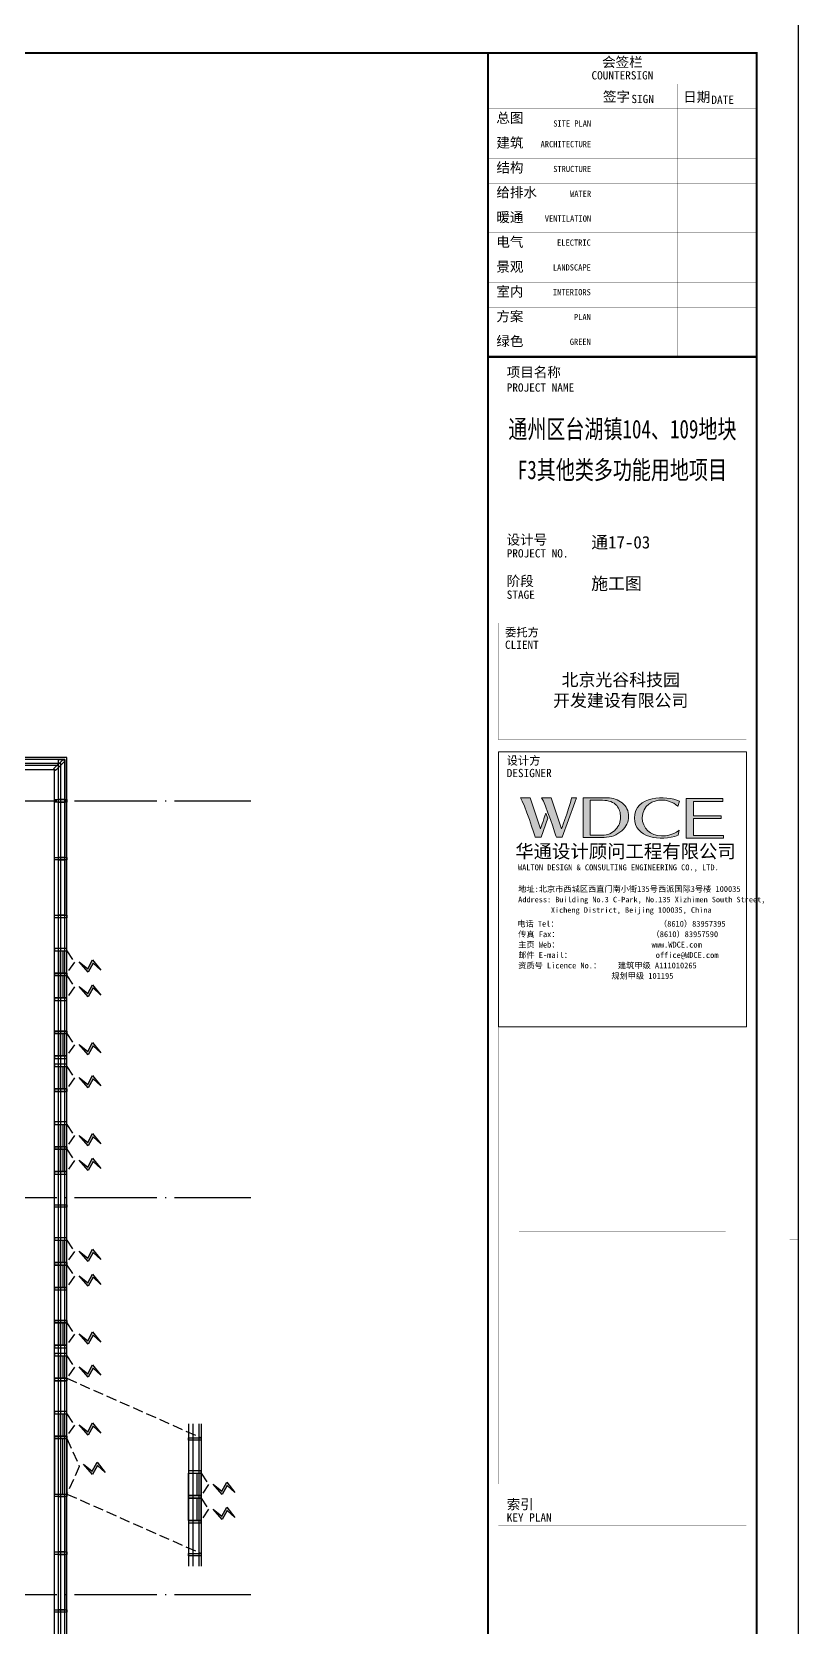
# Model space of a CAD drawing. Extents: x -2209072 to 495824, y -92434 to 572724.
# Drawn here: x 42534 to 61077, y 217033 to 255622 of the extents above; entities that cross this region are included whole.
import ezdxf
from ezdxf.enums import TextEntityAlignment as Align

# ---------------------------------------------------------------- set-up
doc = ezdxf.new("R2010")
doc.units = 0
doc.header["$LTSCALE"] = 1000
doc.header["$MEASUREMENT"] = 0
for name, pattern in [('6#7#幕墙$0$$1$DASH', [0.35, 0.25, -0.1]), ('6#7#幕墙$0$DASH', [0.35, 0.25, -0.1]), ('X-104 6#7#平面$0$DOTE', [2.42, 2, -0.2, 0.02, -0.2])]:
    doc.linetypes.add(name, pattern=pattern)
doc.layers.get('0').update_dxf_attribs({"linetype": 'CONTINUOUS'})
doc.layers.get('Defpoints').update_dxf_attribs({"linetype": 'CONTINUOUS'})
doc.layers.add('6#7#幕墙$0$04-不打印_辅助线', color=165, linetype='CONTINUOUS', plot=False)
for name, color, linetype in [('6#7#幕墙$0$04-电动窗', 1, 'CONTINUOUS'), ('6#7#幕墙$0$A-C_玻璃幕墙', 140, 'CONTINUOUS'), ('6#7#幕墙$0$A-C_窗', 140, 'CONTINUOUS'), ('6#7#幕墙$0$A-TECH_结构', 21, 'CONTINUOUS'), ('X-104 6#7#平面$0$A-TECH_结构', 21, 'CONTINUOUS'), ('X-104 6#7#平面$0$A_AXIS-轴线', 36, 'X-104 6#7#平面$0$DOTE')]:
    doc.layers.add(name, color=color, linetype=linetype)
doc.layers.add('X-104 6#7#平面$0$000套内', color=226, linetype='CONTINUOUS', lineweight=30, plot=False)
doc.styles.add('图签信息$0$hwxh', font='STXIHEI.TTF')
doc.styles.add('图签信息$0$华文细黑', font='STXIHEI.TTF', dxfattribs={"height": 10})

# ---------------------------------------------------------------- blocks, each defined once
blk = doc.blocks.new('图签信息$0$logo2')
h = blk.add_hatch(color=7)
h.paths.add_polyline_path([(19.02, -7.36), (15.84, -7.36), (15.84, -3.97), (18.97, -3.97), (18.97, -4.24), (16.46, -4.24), (16.46, -5.45), (18.81, -5.45), (18.81, -5.69), (16.47, -5.69), (16.47, -7.12), (19.02, -7.12)])
edge = h.paths.add_edge_path()
edge.add_spline(control_points=[(15.26, -4.21), (15.26, -4.21), (15.13, -4.65), (15.13, -4.65), (15.13, -4.65), (14.62, -4.1), (13.73, -4.1), (13.04, -4.1), (12.07, -4.54), (12.08, -5.62), (12.08, -6.49), (12.77, -7.16), (13.73, -7.17), (14.66, -7.17), (15.23, -6.68), (15.23, -6.68), (15.23, -6.68), (15.16, -7.11), (15.16, -7.11), (13.63, -7.7), (11.42, -7.29), (11.41, -5.64), (11.4, -3.72), (14.16, -3.66), (15.26, -4.21)], knot_values=[0, 0, 0, 0, 1, 1, 1, 2, 2, 2, 3, 3, 3, 4, 4, 4, 5, 5, 5, 6, 6, 6, 7, 7, 7, 8, 8, 8, 8], degree=3, periodic=0)
edge = h.paths.add_edge_path(flags=16)
edge.add_spline(control_points=[(10.23, -5.57), (10.23, -5.16), (10.12, -4.83), (9.9, -4.58), (9.63, -4.27), (9.23, -4.12), (8.69, -4.12), (8.69, -4.12), (7.64, -4.12), (7.64, -4.12), (7.64, -4.12), (7.64, -7.1), (7.64, -7.1), (7.64, -7.1), (8.66, -7.1), (8.66, -7.1), (9.13, -7.1), (9.52, -6.93), (9.82, -6.6), (10.09, -6.31), (10.23, -5.96), (10.23, -5.57)], knot_values=[0, 0, 0, 0, 1, 1, 1, 2, 2, 2, 3, 3, 3, 4, 4, 4, 5, 5, 5, 6, 6, 6, 7, 7, 7, 7], degree=3, periodic=0)
edge = h.paths.add_edge_path()
edge.add_spline(control_points=[(10.92, -5.51), (10.92, -5.96), (10.72, -6.37), (10.34, -6.72), (9.92, -7.1), (9.41, -7.29), (8.82, -7.29), (8.82, -7.29), (7.03, -7.29), (7.03, -7.29), (7.03, -7.29), (7.03, -3.92), (7.03, -3.92), (7.03, -3.92), (9.1, -3.92), (9.1, -3.92), (9.59, -3.92), (10.01, -4.06), (10.36, -4.34), (10.73, -4.64), (10.92, -5.03), (10.92, -5.51)], knot_values=[0, 0, 0, 0, 1, 1, 1, 2, 2, 2, 3, 3, 3, 4, 4, 4, 5, 5, 5, 6, 6, 6, 7, 7, 7, 7], degree=3, periodic=0)
at = {"lineweight": 0}
blk.add_lwpolyline([(19.02, -7.36), (15.84, -7.36), (15.84, -3.97), (18.97, -3.97), (18.97, -4.24), (16.46, -4.24), (16.46, -5.45), (18.81, -5.45), (18.81, -5.69), (16.47, -5.69), (16.47, -7.12), (19.02, -7.12), (19.02, -7.36)], dxfattribs=at)
for points, knots in [([(10.92, -5.51), (10.92, -5.96), (10.72, -6.37), (10.34, -6.72), (9.92, -7.1), (9.41, -7.29), (8.82, -7.29), (8.82, -7.29), (7.03, -7.29), (7.03, -7.29), (7.03, -7.29), (7.03, -3.92), (7.03, -3.92), (7.03, -3.92), (9.1, -3.92), (9.1, -3.92), (9.59, -3.92), (10.01, -4.06), (10.36, -4.34), (10.73, -4.64), (10.92, -5.03), (10.92, -5.51)], [0, 0, 0, 0, 1, 1, 1, 2, 2, 2, 3, 3, 3, 4, 4, 4, 5, 5, 5, 6, 6, 6, 7, 7, 7, 7]), ([(15.26, -4.21), (15.26, -4.21), (15.13, -4.65), (15.13, -4.65), (15.13, -4.65), (14.62, -4.1), (13.73, -4.1), (13.04, -4.1), (12.07, -4.54), (12.08, -5.62), (12.08, -6.49), (12.77, -7.16), (13.73, -7.17), (14.66, -7.17), (15.23, -6.68), (15.23, -6.68), (15.23, -6.68), (15.16, -7.11), (15.16, -7.11), (13.63, -7.7), (11.42, -7.29), (11.41, -5.64), (11.4, -3.72), (14.16, -3.66), (15.26, -4.21)], [0, 0, 0, 0, 1, 1, 1, 2, 2, 2, 3, 3, 3, 4, 4, 4, 5, 5, 5, 6, 6, 6, 7, 7, 7, 8, 8, 8, 8]), ([(10.23, -5.57), (10.23, -5.16), (10.12, -4.83), (9.9, -4.58), (9.63, -4.27), (9.23, -4.12), (8.69, -4.12), (8.69, -4.12), (7.64, -4.12), (7.64, -4.12), (7.64, -4.12), (7.64, -7.1), (7.64, -7.1), (7.64, -7.1), (8.66, -7.1), (8.66, -7.1), (9.13, -7.1), (9.52, -6.93), (9.82, -6.6), (10.09, -6.31), (10.23, -5.96), (10.23, -5.57)], [0, 0, 0, 0, 1, 1, 1, 2, 2, 2, 3, 3, 3, 4, 4, 4, 5, 5, 5, 6, 6, 6, 7, 7, 7, 7])]:
    blk.add_open_spline(points, degree=3, knots=knots, dxfattribs=at)
blk = doc.blocks.new('图签信息$0$logo1')
h = blk.add_hatch(color=8)
edge = h.paths.add_edge_path()
edge.add_spline(control_points=[(3.86, -5.21), (3.63, -5.88), (3.39, -6.56), (3.39, -6.56), (3.39, -6.56), (2.5, -3.91), (2.5, -3.91), (2.5, -3.91), (1.8, -3.91), (1.69, -3.91), (2.02, -4.39), (2.95, -7.27), (2.95, -7.27), (2.95, -7.27), (3.44, -7.27), (3.44, -7.27), (3.44, -7.27), (4.03, -5.66), (4.03, -5.66), (4.03, -5.66), (3.86, -5.21), (3.86, -5.21)], knot_values=[0, 0, 0, 0, 1, 1, 1, 2, 2, 2, 3, 3, 3, 4, 4, 4, 5, 5, 5, 6, 6, 6, 7, 7, 7, 7], degree=3, periodic=0)
h = blk.add_hatch(color=7)
edge = h.paths.add_edge_path()
edge.add_spline(control_points=[(6.04, -3.91), (6.09, -4.1), (5.2, -6.56), (5.2, -6.56), (5.2, -6.56), (4.3, -3.91), (4.3, -3.91), (4.3, -3.91), (3.6, -3.91), (3.49, -3.91), (3.82, -4.39), (4.75, -7.27), (4.75, -7.27), (4.75, -7.27), (5.24, -7.27), (5.24, -7.27), (5.24, -7.27), (6.33, -4.3), (6.33, -4.3), (6.33, -4.3), (6.48, -3.91), (6.48, -3.91), (6.48, -3.91), (6.21, -3.91), (6.04, -3.91)], knot_values=[0, 0, 0, 0, 1, 1, 1, 2, 2, 2, 3, 3, 3, 4, 4, 4, 5, 5, 5, 6, 6, 6, 7, 7, 7, 8, 8, 8, 8], degree=3, periodic=0)
at = {"color": 8, "lineweight": 0}
blk.add_open_spline([(3.86, -5.21), (3.63, -5.88), (3.39, -6.56), (3.39, -6.56), (3.39, -6.56), (2.5, -3.91), (2.5, -3.91), (2.5, -3.91), (1.8, -3.91), (1.69, -3.91), (2.02, -4.39), (2.95, -7.27), (2.95, -7.27), (2.95, -7.27), (3.44, -7.27), (3.44, -7.27), (3.44, -7.27), (4.03, -5.66), (4.03, -5.66), (4.03, -5.66), (3.86, -5.21), (3.86, -5.21)], degree=3, knots=[0, 0, 0, 0, 1, 1, 1, 2, 2, 2, 3, 3, 3, 4, 4, 4, 5, 5, 5, 6, 6, 6, 7, 7, 7, 7], dxfattribs=at)
at = {"lineweight": 0}
blk.add_open_spline([(6.04, -3.91), (6.09, -4.1), (5.2, -6.56), (5.2, -6.56), (5.2, -6.56), (4.3, -3.91), (4.3, -3.91), (4.3, -3.91), (3.6, -3.91), (3.49, -3.91), (3.82, -4.39), (4.75, -7.27), (4.75, -7.27), (4.75, -7.27), (5.24, -7.27), (5.24, -7.27), (5.24, -7.27), (6.33, -4.3), (6.33, -4.3), (6.33, -4.3), (6.48, -3.91), (6.48, -3.91), (6.48, -3.91), (6.21, -3.91), (6.04, -3.91)], degree=3, knots=[0, 0, 0, 0, 1, 1, 1, 2, 2, 2, 3, 3, 3, 4, 4, 4, 5, 5, 5, 6, 6, 6, 7, 7, 7, 8, 8, 8, 8], dxfattribs=at)
blk.add_blockref('图签信息$0$logo2', (0, 0))
blk = doc.blocks.new('图签信息$0$时间-logo')
at = {"layer": 'Defpoints', "lineweight": 0}
blk.add_lwpolyline([(0, -23.46), (-21.17, -23.46), (-21.17, 0), (0, 0), (0, -23.46)], dxfattribs=at)
blk.add_blockref('图签信息$0$logo1', (-20.97, 0))
at = {"style": '图签信息$0$hwxh'}
for s, height, p in [('华通设计顾问工程有限公司 ', 1.15, (-19.73, -9.05)), ('WALTON DESIGN & CONSULTING ENGINEERING CO., LTD.', 0.5, (-19.5, -10.1)), ('地址:北京市西城区西直门南小街135号西派国际3号楼 100035', 0.5, (-19.48, -11.94)), ('Address: Building No.3 C-Park, No.135 Xizhimen South Street, ', 0.47, (-19.48, -12.83)), ('Xicheng District, Beijing 100035, China ', 0.47, (-16.69, -13.72)), ('电话 Tel：                        （8610）83957395 ', 0.5, (-19.56, -14.91)), ('传真 Fax：                      （8610）83957590 ', 0.5, (-19.48, -15.8)), ('主页 Web：                      www.WDCE.com ', 0.5, (-19.48, -16.69)), ('邮件 E-mail：                    office@WDCE.com ', 0.5, (-19.48, -17.58)), ('资质号 Licence No.：    建筑甲级 A111010265 ', 0.5, (-19.48, -18.47)), ('   规划甲级 101195', 0.5, (-12.6, -19.36))]:
    blk.add_text(s, height=height, dxfattribs=at).set_placement(p)
blk = doc.blocks.new('图签信息')
at = {"const_width": 0.5}
for points in [[(-65, 574), (-65, 500.5), (0, 500.5), (0, 574)], [(-65, 0), (0, 0), (0, 500.5), (-65, 500.5)]]:
    blk.add_lwpolyline(points, close=True, dxfattribs=at)
at = {"const_width": 0.05}
for points in [[(-65, 566.5), (0, 566.5)], [(-39.14, 566.5), (-39.14, 500.5)], [(-19.1, 566.5), (-19.1, 500.5)], [(-65, 560.5), (0, 560.5)], [(-65, 554.5), (0, 554.5)], [(-65, 548.5), (0, 548.5)], [(-65, 542.5), (0, 542.5)], [(-65, 536.5), (0, 536.5)], [(-65, 530.5), (0, 530.5)], [(-65, 524.5), (0, 524.5)], [(-65, 518.5), (0, 518.5)], [(-65, 512.5), (0, 512.5)], [(-65, 512.5), (0, 512.5)], [(-65, 506.5), (0, 506.5)], [(-65, 500.5), (0, 500.5)], [(-62.5, 450.87), (-2.5, 450.87)], [(-62.5, 440.87), (-2.5, 440.87)], [(-2.5, 407.85), (-2.5, 436.12), (-62.5, 436.12), (-62.5, 407.85)], [(-62.5, 407.85), (-2.5, 407.85)], [(-62.5, 404.92), (-62.5, 227.83)], [(-62.5, 404.92), (-2.5, 404.92)], [(-62.5, 227.83), (-2.5, 227.83), (-2.5, 404.92)], [(-57.5, 338.36), (-7.5, 338.36)], [(-57.5, 288.83), (-7.5, 288.83)], [(-57.5, 234.85), (-7.5, 234.85)], [(-62.5, 227.83), (-2.5, 227.83)], [(-62.5, 217.74), (-2.5, 217.74)]]:
    blk.add_lwpolyline(points, dxfattribs=at)
at = {"ltscale": 0.001, "xscale": 2.834689937531525, "yscale": 2.834689937531525, "zscale": 2.834689937531525}
blk.add_blockref('图签信息$0$时间-logo', (-2.5, 404.92), dxfattribs=at)
at = {"style": '图签信息$0$华文细黑'}
for s, height, p in [('会签栏', 2.4, (-32.5, 573)), ('COUNTERSIGN', 2, (-32.5, 569.6))]:
    blk.add_text(s, height=height, dxfattribs=at).set_placement(p, align=Align.TOP_CENTER)
for s, height, p in [('签字', 2.4, (-37.22, 564.63)), ('SIGN', 2, (-30.32, 563.88)), ('日期', 2.4, (-17.79, 564.58)), ('DATE', 2, (-10.96, 563.7)), ('总图', 2.4, (-63, 559.5)), ('建筑', 2.4, (-63, 553.5)), ('结构', 2.4, (-63, 547.5)), ('给排水', 2.4, (-63, 541.5)), ('暖通', 2.4, (-63, 535.5)), ('电气', 2.4, (-63, 529.5)), ('景观', 2.4, (-63, 523.5)), ('室内', 2.4, (-63, 517.5)), ('方案', 2.4, (-63, 511.5)), ('绿色', 2.4, (-63, 505.5)), ('项目名称', 2.4, (-60.5, 498)), ('PROJECT NAME', 2, (-60.5, 494.08)), ('设计号', 2.4, (-60.54, 457.48)), ('PROJECT NO.', 2, (-60.5, 453.97)), ('阶段', 2.4, (-60.5, 447.47)), ('STAGE', 2, (-60.5, 443.97)), ('委托方', 2, (-60.9, 434.86)), ('CLIENT', 2, (-60.9, 431.86)), ('设计方', 2, (-60.5, 403.83)), ('DESIGNER', 2, (-60.5, 400.83)), ('索引', 2.4, (-60.5, 224.14)), ('KEY PLAN', 2, (-60.5, 220.74))]:
    blk.add_text(s, height=height, dxfattribs=at).set_placement(p, align=Align.TOP_LEFT)
for s, p in [('SITE PLAN', (-40.06, 557.7)), ('ARCHITECTURE', (-40.06, 552.7)), ('STRUCTURE', (-40.06, 546.7)), ('WATER', (-40.06, 540.7)), ('VENTILATION', (-40.06, 534.7)), ('ELECTRIC', (-40.14, 528.89)), ('LANDSCAPE', (-40.14, 522.89)), ('INTERIORS', (-40.14, 516.89)), ('PLAN', (-40.14, 510.89)), ('GREEN', (-40.14, 504.89))]:
    blk.add_text(s, height=1.5, dxfattribs=at).set_placement(p, align=Align.TOP_RIGHT)
at = {"color": 4, "style": '图签信息$0$华文细黑', "width": 0.75}
for s, p in [('通州区台湖镇104、109地块', (-32.5, 480.78)), ('F3其他类多功能用地项目', (-32.5, 470.91))]:
    blk.add_text(s, height=4.5, dxfattribs=at).set_placement(p, align=Align.CENTER)
at = {"color": 4, "ltscale": 0.001, "char_height": 3, "width": 58.4895, "style": '图签信息$0$华文细黑'}
for s, insert, attachment_point in [('通17-03', (-40.06, 455.51), 4), ('施工图', (-40.06, 445.51), 4), ('北京光谷科技园\\P开发建设有限公司', (-32.9, 419.71), 5)]:
    blk.add_mtext(s, dxfattribs=dict(at, insert=insert, attachment_point=attachment_point))
blk = doc.blocks.new('图签-A1')
at = {"color": 2}
blk.add_blockref('图签信息', (0, 0), dxfattribs=at)
blk = doc.blocks.new('图框-A1')
for points, const_width in [([(0, 0), (841, 0), (841, 594), (0, 594)], 0.05), ([(766, 584), (25, 584), (25, 10), (766, 10)], 0.5)]:
    blk.add_lwpolyline(points, close=True, dxfattribs=dict(const_width=const_width))
at = {"const_width": 0.05}
blk.add_lwpolyline([(841, 297), (839, 297)], dxfattribs=at)
blk = doc.blocks.new('*U1301')
at = {"layer": 'X-104 6#7#平面$0$A_AXIS-轴线'}
for points in [[(-6500, 19200), (55852, 19200)], [(-6500, 9600), (55852, 9600)], [(-6500, 0), (55852, 0)]]:
    blk.add_lwpolyline(points, dxfattribs=at)
blk = doc.blocks.new('X-104 6#7#平面$0$fgh')
at = {"layer": 'X-104 6#7#平面$0$A-TECH_结构'}
blk.add_lwpolyline([(21300, 20528), (-3400, 21522), (-3400, -2650), (36200, -2650), (36200, -1350), (51100, -1350), (51100, 19950), (35600, 19950), (35600, 13650), (32900, 13650), (32900, 19550), (33050, 19550), (33050, 20055), (24000, 20419), (24000, 13850), (21300, 13850), (21300, 20528)], dxfattribs=at)
blk = doc.blocks.new('6#7#幕墙$0$ii')
blk.add_lwpolyline([(-1340, 0), (0, 0), (0, -150), (-1340, -150)], close=True)
blk = doc.blocks.new('*U1534')
at = {"layer": '6#7#幕墙$0$A-C_玻璃幕墙'}
blk.add_lwpolyline([(-200, 30), (100, 30), (100, -30), (-200, -30)], close=True, dxfattribs=at)
blk = doc.blocks.new('*U1535')
at = {"color": 0, "linetype": 'ByBlock', "lineweight": -2, "transparency": 16777216}
for p in [(0, 19600), (0, 18200), (0, 16800), (0, 15400), (0, 14000), (0, 12600), (0, 11200), (0, 9800), (0, 8400), (0, 7000), (0, 5600), (0, 4200), (0, 2800), (0, 1400), (0, 0)]:
    blk.add_blockref('*U1534', p, dxfattribs=at)
blk = doc.blocks.new('6#7#幕墙$0$saklshkjdhkjsa')
at = {"layer": '6#7#幕墙$0$04-电动窗'}
h = blk.add_hatch(color=1, dxfattribs=at)
h.dxf.hatch_style = 1
h.paths.add_polyline_path([(102, 870), (273, 682), (56, 564), (305, 345), (136, 554), (352, 672)])
at = {"layer": '6#7#幕墙$0$04-电动窗', "color": 1}
blk.add_lwpolyline([(102, 870), (273, 682), (56, 564), (305, 345), (136, 554), (352, 672), (102, 870)], close=True, dxfattribs=at)
at = {"layer": '6#7#幕墙$0$A-C_玻璃幕墙'}
for points in [[(30, 50), (30, -250), (-30, -250), (-30, 50), (30, 50)], [(630, 50), (630, -250), (570, -250), (570, 50), (630, 50)]]:
    blk.add_lwpolyline(points, dxfattribs=at)
at = {"layer": '6#7#幕墙$0$A-C_窗', "linetype": 'ByBlock'}
for p, q in [((30, 50), (570, 50)), ((30, -250), (30, 50)), ((570, -250), (570, 50)), ((570, -50), (30, -50)), ((570, -150), (30, -150)), ((30, -250), (570, -250))]:
    blk.add_line(p, q, dxfattribs=at)
at = {"layer": '6#7#幕墙$0$A-C_窗', "linetype": '6#7#幕墙$0$$1$DASH'}
blk.add_lwpolyline([(570, 50), (300, 230), (30, 50)], dxfattribs=at)
blk = doc.blocks.new('6#7#幕墙$0$jiao')
at = {"layer": '6#7#幕墙$0$A-C_窗'}
blk.add_lwpolyline([(51079, -1171), (51308, -1400), (51350, -1358), (51121, -1129)], close=True, dxfattribs=at)
blk = doc.blocks.new('*U1963')
blk.add_lwpolyline([(-1340, 0), (-370, 0), (-370, -150), (-1340, -150)], close=True)
blk = doc.blocks.new('6#7#幕墙$0$$TCHSYS$WIN2D')
for p, q in [((-0.5, 0.5), (0.5, 0.5)), ((-0.5, 0.5), (-0.5, -0.5)), ((0.5, 0.5), (0.5, -0.5)), ((0.5, 0.167), (-0.5, 0.167)), ((0.5, -0.167), (-0.5, -0.167)), ((-0.5, -0.5), (0.5, -0.5))]:
    blk.add_line(p, q)
blk = doc.blocks.new('6#7#幕墙$0$开启扇')
at = {"layer": '6#7#幕墙$0$04-电动窗'}
h = blk.add_hatch(color=1, dxfattribs=at)
h.dxf.hatch_style = 1
h.paths.add_polyline_path([(822, 978), (651, 790), (867, 672), (619, 453), (788, 663), (571, 780)])
at = {"layer": '6#7#幕墙$0$04-电动窗', "color": 1}
blk.add_lwpolyline([(822, 978), (651, 790), (867, 672), (619, 453), (788, 663), (571, 780), (822, 978)], close=True, dxfattribs=at)
at = {"layer": '6#7#幕墙$0$A-C_窗', "linetype": '6#7#幕墙$0$DASH'}
blk.add_lwpolyline([(0, 50), (670, 350), (1340, 50)], dxfattribs=at)
at = {"layer": '6#7#幕墙$0$A-C_窗', "xscale": -1340, "yscale": 300, "zscale": 1340, "rotation": 180}
blk.add_blockref('6#7#幕墙$0$$TCHSYS$WIN2D', (670, -100), dxfattribs=at)
blk = doc.blocks.new('*U1988')
at = {"layer": '6#7#幕墙$0$A-C_玻璃幕墙'}
blk.add_lwpolyline([(-200, 30), (100, 30), (100, -30), (-200, -30)], close=True, dxfattribs=at)
blk = doc.blocks.new('6#7#幕墙')
at = {"layer": '6#7#幕墙$0$04-不打印_辅助线'}
blk.add_lwpolyline([(-23025, 256110), (61075, 256110), (61075, 196710), (-23025, 196710)], close=True, dxfattribs=at)
at = {"layer": '6#7#幕墙$0$A-C_玻璃幕墙'}
for points in [[(-11719, 214872), (28481, 214872), (28481, 216172), (43381, 216172), (43381, 238072), (27650, 238072), (-11719, 239656), (-11719, 214872)], [(46327, 221953), (46327, 218508)], [(46427, 221953), (46427, 218508)], [(46577, 221953), (46577, 218508)], [(46627, 221953), (46627, 218508)]]:
    blk.add_lwpolyline(points, dxfattribs=at)
for points in [[(-11669, 214922), (28431, 214922), (28431, 216222), (43331, 216222), (43331, 238022), (27649, 238022), (-11669, 239604)], [(-11519, 215072), (28281, 215072), (28281, 216372), (43181, 216372), (43181, 237872), (27646, 237872), (-11519, 239448)]]:
    blk.add_lwpolyline(points, close=True, dxfattribs=at)
at = {"layer": '6#7#幕墙$0$A-C_玻璃幕墙', "linetype": '6#7#幕墙$0$DASH'}
for points in [[(43381, 223052), (46627, 221614)], [(43381, 220252), (46627, 218814)]]:
    blk.add_lwpolyline(points, dxfattribs=at)
at = {"layer": '6#7#幕墙$0$A-TECH_结构'}
blk.add_lwpolyline([(27644, 237772), (-11419, 239344), (-11419, 215172), (28181, 215172), (28181, 216472), (43081, 216472), (43081, 237772), (27644, 237772)], dxfattribs=at)
blk.add_blockref('*U1535', (43281, 217422))
at = {"color": 0, "linetype": 'ByBlock', "lineweight": -2, "transparency": 16777216}
for p in [(46527, 221584), (46527, 220184), (46527, 218784)]:
    blk.add_blockref('*U1988', p, dxfattribs=at)
at = {"layer": '6#7#幕墙$0$A-C_玻璃幕墙'}
for name, p, rotation in [('*U1963', (43181, 238392), 90), ('6#7#幕墙$0$ii', (43181, 236992), 90), ('6#7#幕墙$0$ii', (43181, 235592), 90), ('6#7#幕墙$0$开启扇', (43331, 221592), 270), ('6#7#幕墙$0$ii', (43181, 220192), 90), ('6#7#幕墙$0$ii', (43181, 218792), 90)]:
    blk.add_blockref(name, p, dxfattribs=dict(at, rotation=rotation))
at = {"layer": '6#7#幕墙$0$A-C_玻璃幕墙', "xscale": -1, "rotation": 270}
for p in [(43331, 232822), (43331, 232222), (43331, 230822), (43331, 230022), (43331, 228622), (43331, 228022), (43331, 225822), (43331, 225222), (43331, 223822), (43331, 223022), (43331, 221622), (46577, 220184), (46577, 219584)]:
    blk.add_blockref('6#7#幕墙$0$saklshkjdhkjsa', p, dxfattribs=at)
at = {"layer": '6#7#幕墙$0$A-C_窗', "xscale": -1, "rotation": 180}
blk.add_blockref('6#7#幕墙$0$jiao', (-8019, 236622), dxfattribs=at)
blk = doc.blocks.new('X-104 6#7#平面')
at = {"layer": 'X-104 6#7#平面$0$000套内'}
blk.add_lwpolyline([(28781, 227423), (21481, 227423), (21481, 226923), (19581, 226923), (19581, 227423), (13481, 227423), (13481, 215023), (28531, 215023), (28531, 216323), (43231, 216323), (43231, 237923), (33078, 237923), (28781, 237923), (28781, 229423), (28781, 229423), (28781, 227423)], dxfattribs=at)
for name, p in [('6#7#幕墙', (0, 0)), ('*U1301', (-8019, 217823))]:
    blk.add_blockref(name, p)
at = {"xscale": 100, "yscale": 100, "zscale": 100}
for name, p in [('图框-A1', (-23025, 196711)), ('图签-A1', (60075, 197711))]:
    blk.add_blockref(name, p, dxfattribs=at)
at = {"layer": 'X-104 6#7#平面$0$A-TECH_结构'}
blk.add_blockref('X-104 6#7#平面$0$fgh', (-8019, 217823), dxfattribs=at)

msp = doc.modelspace()

# ---------------------------------------------------------------- block references
msp.add_blockref('X-104 6#7#平面', (0, 0))

doc.saveas('drawing.dxf')
